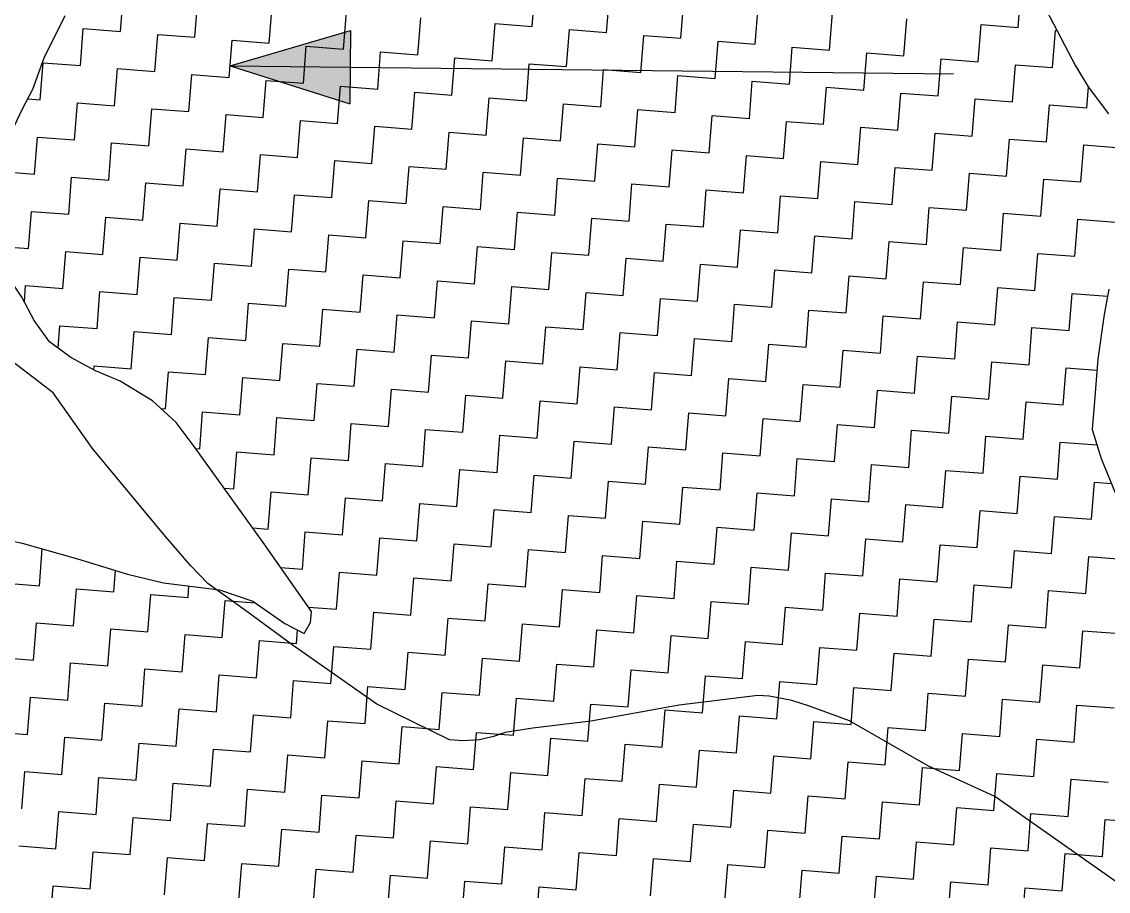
# Model space of a CAD drawing. Header units: metres. Extents: x 292752 to 294952, y 2098977 to 2102453.
# Drawn here: x 294676.7 to 294859.4, y 2100584.8 to 2100731.1 of the extents above; entities that cross this region are included whole.
import ezdxf

# ---------------------------------------------------------------- set-up
doc = ezdxf.new("R2010")
doc.units = ezdxf.units.M
doc.layers.add('LINE_WATER', color=4, linetype='Continuous')
doc.layers.add('POLY_HATCH', color=12, linetype='Continuous')

msp = doc.modelspace()

# ---------------------------------------------------------------- hatches: boundary and pattern name
h = msp.add_hatch(color=256)
h.paths.add_polyline_path([(294731.9, 2100723.43), (294731.97, 2100729.61), (294711.71, 2100723.65)])
h.paths.add_polyline_path([(294711.71, 2100723.65), (294731.84, 2100717.25), (294731.9, 2100723.43)])

# ---------------------------------------------------------------- linework, layer by layer
for p, q in [((294711.71, 2100723.65), (294731.97, 2100729.61)), ((294731.97, 2100729.61), (294731.84, 2100717.25)), ((294711.71, 2100723.65), (294833.39, 2100722.31)), ((294711.71, 2100723.65), (294731.84, 2100717.25))]:
    msp.add_line(p, q)
at = {"layer": 'LINE_WATER'}
for p, q in [((294681.96, 2100668.67), (294671.78, 2100676.4)), ((294688.54, 2100659.29), (294681.96, 2100668.67)), ((294700.85, 2100644.46), (294688.54, 2100659.29)), ((294705.08, 2100639.51), (294700.85, 2100644.46)), ((294707.93, 2100636.59), (294705.08, 2100639.51)), ((294714.49, 2100631.84), (294707.93, 2100636.59)), ((294722.14, 2100626.23), (294714.49, 2100631.84)), ((294736.37, 2100616.25), (294722.14, 2100626.23)), ((294800.43, 2100617.74), (294787.21, 2100616.09)), ((294802.35, 2100617.59), (294800.43, 2100617.74)), ((294806.15, 2100616.9), (294802.35, 2100617.59)), ((294748.61, 2100610.28), (294736.37, 2100616.25)), ((294787.21, 2100616.09), (294772.36, 2100613.41)), ((294809.15, 2100615.9), (294806.15, 2100616.9)), ((294815.89, 2100613.44), (294809.15, 2100615.9)), ((294829.16, 2100605.85), (294815.89, 2100613.44)), ((294762.64, 2100612.25), (294757.95, 2100611.47)), ((294772.36, 2100613.41), (294762.64, 2100612.25)), ((294750.91, 2100610.1), (294748.61, 2100610.28)), ((294753.62, 2100610.27), (294750.91, 2100610.1)), ((294755.98, 2100610.85), (294753.62, 2100610.27)), ((294757.95, 2100611.47), (294755.98, 2100610.85)), ((294840.31, 2100600.73), (294829.16, 2100605.85)), ((294861.84, 2100585.56), (294840.31, 2100600.73))]:
    msp.add_line(p, q, dxfattribs=at)
at = {"layer": 'POLY_HATCH', "linetype": 'Continuous'}
for p, q in [((294762.51, 2100730.27), (294763.01, 2100736.52)), ((294844.26, 2100730.11), (294844.75, 2100736.36)), ((294693.26, 2100729.44), (294693.76, 2100735.69)), ((294705.77, 2100728.46), (294706.26, 2100734.71)), ((294775.01, 2100729.28), (294775.51, 2100735.53)), ((294787.51, 2100728.29), (294788.01, 2100734.54)), ((294718.27, 2100727.47), (294718.76, 2100733.72)), ((294730.77, 2100726.48), (294731.26, 2100732.73)), ((294800.01, 2100727.31), (294800.51, 2100733.56)), ((294812.52, 2100726.32), (294813.01, 2100732.57)), ((294743.27, 2100725.5), (294743.76, 2100731.75)), ((294755.77, 2100724.51), (294756.26, 2100730.76)), ((294756.26, 2100730.76), (294762.51, 2100730.27)), ((294825.02, 2100725.33), (294825.51, 2100731.58)), ((294837.52, 2100724.35), (294838.01, 2100730.6)), ((294838.01, 2100730.6), (294844.26, 2100730.11)), ((294686.52, 2100723.69), (294687.01, 2100729.94)), ((294687.01, 2100729.94), (294693.26, 2100729.44)), ((294699.02, 2100722.7), (294699.52, 2100728.95)), ((294699.52, 2100728.95), (294705.77, 2100728.46)), ((294768.27, 2100723.52), (294768.76, 2100729.77)), ((294768.76, 2100729.77), (294775.01, 2100729.28)), ((294780.77, 2100722.54), (294781.26, 2100728.79)), ((294781.26, 2100728.79), (294787.51, 2100728.29)), ((294850.02, 2100723.36), (294850.51, 2100729.61)), ((294850.51, 2100729.61), (294850.77, 2100729.59)), ((294711.52, 2100721.71), (294712.02, 2100727.96)), ((294712.02, 2100727.96), (294718.27, 2100727.47)), ((294724.02, 2100720.73), (294724.52, 2100726.98)), ((294724.52, 2100726.98), (294730.77, 2100726.48)), ((294793.27, 2100721.55), (294793.76, 2100727.8)), ((294793.76, 2100727.8), (294800.01, 2100727.31)), ((294805.77, 2100720.56), (294806.26, 2100726.81)), ((294806.26, 2100726.81), (294812.52, 2100726.32)), ((294736.52, 2100719.74), (294737.02, 2100725.99)), ((294737.02, 2100725.99), (294743.27, 2100725.5)), ((294749.02, 2100718.75), (294749.52, 2100725)), ((294749.52, 2100725), (294755.77, 2100724.51)), ((294818.27, 2100719.58), (294818.77, 2100725.83)), ((294818.77, 2100725.83), (294825.02, 2100725.33)), ((294679.78, 2100717.93), (294680.27, 2100724.18)), ((294680.27, 2100724.18), (294686.52, 2100723.69)), ((294692.28, 2100716.94), (294692.77, 2100723.19)), ((294692.77, 2100723.19), (294699.02, 2100722.7)), ((294761.53, 2100717.77), (294762.02, 2100724.02)), ((294762.02, 2100724.02), (294768.27, 2100723.52)), ((294830.77, 2100718.59), (294831.27, 2100724.84)), ((294831.27, 2100724.84), (294837.52, 2100724.35)), ((294843.27, 2100717.6), (294843.77, 2100723.85)), ((294843.77, 2100723.85), (294850.02, 2100723.36)), ((294704.78, 2100715.96), (294705.27, 2100722.21)), ((294705.27, 2100722.21), (294711.52, 2100721.71)), ((294774.03, 2100716.78), (294774.52, 2100723.03)), ((294774.52, 2100723.03), (294780.77, 2100722.54)), ((294786.53, 2100715.79), (294787.02, 2100722.04)), ((294787.02, 2100722.04), (294793.27, 2100721.55)), ((294717.28, 2100714.97), (294717.77, 2100721.22)), ((294717.77, 2100721.22), (294724.02, 2100720.73)), ((294729.78, 2100713.98), (294730.27, 2100720.23)), ((294730.27, 2100720.23), (294736.52, 2100719.74)), ((294799.03, 2100714.81), (294799.52, 2100721.06)), ((294799.52, 2100721.06), (294805.77, 2100720.56)), ((294811.53, 2100713.82), (294812.02, 2100720.07)), ((294812.02, 2100720.07), (294818.27, 2100719.58)), ((294855.77, 2100716.62), (294856.05, 2100720.1)), ((294677.65, 2100718.1), (294679.78, 2100717.93)), ((294742.28, 2100713), (294742.77, 2100719.25)), ((294742.77, 2100719.25), (294749.02, 2100718.75)), ((294754.78, 2100712.01), (294755.28, 2100718.26)), ((294755.28, 2100718.26), (294761.53, 2100717.77)), ((294824.03, 2100712.83), (294824.52, 2100719.08)), ((294824.52, 2100719.08), (294830.77, 2100718.59)), ((294836.53, 2100711.85), (294837.02, 2100718.1)), ((294837.02, 2100718.1), (294843.27, 2100717.6)), ((294685.53, 2100711.19), (294686.03, 2100717.44)), ((294686.03, 2100717.44), (294692.28, 2100716.94)), ((294698.04, 2100710.2), (294698.53, 2100716.45)), ((294698.53, 2100716.45), (294704.78, 2100715.96)), ((294767.28, 2100711.02), (294767.78, 2100717.27)), ((294767.78, 2100717.27), (294774.03, 2100716.78)), ((294779.78, 2100710.04), (294780.28, 2100716.29)), ((294780.28, 2100716.29), (294786.53, 2100715.79)), ((294849.03, 2100710.86), (294849.52, 2100717.11)), ((294849.52, 2100717.11), (294855.77, 2100716.62)), ((294710.54, 2100709.21), (294711.03, 2100715.46)), ((294711.03, 2100715.46), (294717.28, 2100714.97)), ((294723.04, 2100708.23), (294723.53, 2100714.48)), ((294723.53, 2100714.48), (294729.78, 2100713.98)), ((294792.28, 2100709.05), (294792.78, 2100715.3)), ((294792.78, 2100715.3), (294799.03, 2100714.81)), ((294804.78, 2100708.06), (294805.28, 2100714.31)), ((294805.28, 2100714.31), (294811.53, 2100713.82)), ((294735.54, 2100707.24), (294736.03, 2100713.49)), ((294736.03, 2100713.49), (294742.28, 2100713)), ((294748.04, 2100706.25), (294748.53, 2100712.5)), ((294748.53, 2100712.5), (294754.78, 2100712.01)), ((294817.29, 2100707.08), (294817.78, 2100713.33)), ((294817.78, 2100713.33), (294824.03, 2100712.83)), ((294829.79, 2100706.09), (294830.28, 2100712.34)), ((294830.28, 2100712.34), (294836.53, 2100711.85)), ((294678.79, 2100705.43), (294679.28, 2100711.68)), ((294679.28, 2100711.68), (294685.53, 2100711.19)), ((294691.29, 2100704.44), (294691.78, 2100710.69)), ((294691.78, 2100710.69), (294698.04, 2100710.2)), ((294760.54, 2100705.27), (294761.03, 2100711.52)), ((294761.03, 2100711.52), (294767.28, 2100711.02)), ((294773.04, 2100704.28), (294773.53, 2100710.53)), ((294773.53, 2100710.53), (294779.78, 2100710.04)), ((294842.29, 2100705.1), (294842.78, 2100711.35)), ((294842.78, 2100711.35), (294849.03, 2100710.86)), ((294854.79, 2100704.12), (294855.28, 2100710.37)), ((294855.28, 2100710.37), (294861.53, 2100709.87)), ((294703.79, 2100703.45), (294704.29, 2100709.71)), ((294704.29, 2100709.71), (294710.54, 2100709.21)), ((294716.29, 2100702.47), (294716.79, 2100708.72)), ((294716.79, 2100708.72), (294723.04, 2100708.23)), ((294785.54, 2100703.29), (294786.03, 2100709.54)), ((294786.03, 2100709.54), (294792.28, 2100709.05)), ((294798.04, 2100702.31), (294798.53, 2100708.56)), ((294798.53, 2100708.56), (294804.78, 2100708.06)), ((294728.79, 2100701.48), (294729.29, 2100707.73)), ((294729.29, 2100707.73), (294735.54, 2100707.24)), ((294741.29, 2100700.5), (294741.79, 2100706.75)), ((294741.79, 2100706.75), (294748.04, 2100706.25)), ((294810.54, 2100701.32), (294811.04, 2100707.57)), ((294811.04, 2100707.57), (294817.29, 2100707.08)), ((294672.54, 2100705.92), (294678.79, 2100705.43)), ((294684.55, 2100698.68), (294685.04, 2100704.93)), ((294685.04, 2100704.93), (294691.29, 2100704.44)), ((294753.8, 2100699.51), (294754.29, 2100705.76)), ((294754.29, 2100705.76), (294760.54, 2100705.27)), ((294823.04, 2100700.33), (294823.54, 2100706.58)), ((294823.54, 2100706.58), (294829.79, 2100706.09)), ((294835.54, 2100699.35), (294836.04, 2100705.6)), ((294836.04, 2100705.6), (294842.29, 2100705.1)), ((294697.05, 2100697.7), (294697.54, 2100703.95)), ((294697.54, 2100703.95), (294703.79, 2100703.45)), ((294709.55, 2100696.71), (294710.04, 2100702.96)), ((294710.04, 2100702.96), (294716.29, 2100702.47)), ((294766.3, 2100698.52), (294766.79, 2100704.77)), ((294766.79, 2100704.77), (294773.04, 2100704.28)), ((294778.8, 2100697.54), (294779.29, 2100703.79)), ((294779.29, 2100703.79), (294785.54, 2100703.29)), ((294848.04, 2100698.36), (294848.54, 2100704.61)), ((294848.54, 2100704.61), (294854.79, 2100704.12)), ((294722.05, 2100695.72), (294722.54, 2100701.98)), ((294722.54, 2100701.98), (294728.79, 2100701.48)), ((294791.3, 2100696.55), (294791.79, 2100702.8)), ((294791.79, 2100702.8), (294798.04, 2100702.31)), ((294803.8, 2100695.56), (294804.29, 2100701.81)), ((294804.29, 2100701.81), (294810.54, 2100701.32)), ((294734.55, 2100694.74), (294735.04, 2100700.99)), ((294735.04, 2100700.99), (294741.29, 2100700.5)), ((294747.05, 2100693.75), (294747.54, 2100700)), ((294747.54, 2100700), (294753.8, 2100699.51)), ((294816.3, 2100694.58), (294816.79, 2100700.83)), ((294816.79, 2100700.83), (294823.04, 2100700.33)), ((294828.8, 2100693.59), (294829.29, 2100699.84)), ((294829.29, 2100699.84), (294835.54, 2100699.35)), ((294677.8, 2100692.93), (294678.3, 2100699.18)), ((294678.3, 2100699.18), (294684.55, 2100698.68)), ((294690.31, 2100691.94), (294690.8, 2100698.19)), ((294690.8, 2100698.19), (294697.05, 2100697.7)), ((294759.55, 2100692.77), (294760.05, 2100699.02)), ((294760.05, 2100699.02), (294766.3, 2100698.52)), ((294772.05, 2100691.78), (294772.55, 2100698.03)), ((294772.55, 2100698.03), (294778.8, 2100697.54)), ((294841.3, 2100692.6), (294841.79, 2100698.85)), ((294841.79, 2100698.85), (294848.04, 2100698.36)), ((294853.8, 2100691.62), (294854.29, 2100697.87)), ((294854.29, 2100697.87), (294860.54, 2100697.37)), ((294702.81, 2100690.95), (294703.3, 2100697.2)), ((294703.3, 2100697.2), (294709.55, 2100696.71)), ((294715.31, 2100689.97), (294715.8, 2100696.22)), ((294715.8, 2100696.22), (294722.05, 2100695.72)), ((294784.55, 2100690.79), (294785.05, 2100697.04)), ((294785.05, 2100697.04), (294791.3, 2100696.55)), ((294797.05, 2100689.81), (294797.55, 2100696.06)), ((294797.55, 2100696.06), (294803.8, 2100695.56)), ((294727.81, 2100688.98), (294728.3, 2100695.23)), ((294728.3, 2100695.23), (294734.55, 2100694.74)), ((294740.31, 2100687.99), (294740.8, 2100694.24)), ((294740.8, 2100694.24), (294747.05, 2100693.75)), ((294809.56, 2100688.82), (294810.05, 2100695.07)), ((294810.05, 2100695.07), (294816.3, 2100694.58)), ((294822.06, 2100687.83), (294822.55, 2100694.08)), ((294822.55, 2100694.08), (294828.8, 2100693.59)), ((294671.55, 2100693.42), (294677.8, 2100692.93)), ((294683.56, 2100686.18), (294684.05, 2100692.43)), ((294684.05, 2100692.43), (294690.31, 2100691.94)), ((294752.81, 2100687.01), (294753.3, 2100693.26)), ((294753.3, 2100693.26), (294759.55, 2100692.77)), ((294765.31, 2100686.02), (294765.8, 2100692.27)), ((294765.8, 2100692.27), (294772.05, 2100691.78)), ((294834.56, 2100686.85), (294835.05, 2100693.1)), ((294835.05, 2100693.1), (294841.3, 2100692.6)), ((294847.06, 2100685.86), (294847.55, 2100692.11)), ((294847.55, 2100692.11), (294853.8, 2100691.62)), ((294696.06, 2100685.2), (294696.56, 2100691.45)), ((294696.56, 2100691.45), (294702.81, 2100690.95)), ((294708.56, 2100684.21), (294709.06, 2100690.46)), ((294709.06, 2100690.46), (294715.31, 2100689.97)), ((294777.81, 2100685.03), (294778.3, 2100691.29)), ((294778.3, 2100691.29), (294784.55, 2100690.79)), ((294790.31, 2100684.05), (294790.8, 2100690.3)), ((294790.8, 2100690.3), (294797.05, 2100689.81)), ((294721.06, 2100683.22), (294721.56, 2100689.47)), ((294721.56, 2100689.47), (294727.81, 2100688.98)), ((294733.56, 2100682.24), (294734.06, 2100688.49)), ((294734.06, 2100688.49), (294740.31, 2100687.99)), ((294802.81, 2100683.06), (294803.31, 2100689.31)), ((294803.31, 2100689.31), (294809.56, 2100688.82)), ((294677.1, 2100683.96), (294677.31, 2100686.68)), ((294677.31, 2100686.68), (294683.56, 2100686.18)), ((294746.07, 2100681.25), (294746.56, 2100687.5)), ((294746.56, 2100687.5), (294752.81, 2100687.01)), ((294758.57, 2100680.26), (294759.06, 2100686.51)), ((294759.06, 2100686.51), (294765.31, 2100686.02)), ((294815.31, 2100682.08), (294815.81, 2100688.33)), ((294815.81, 2100688.33), (294822.06, 2100687.83)), ((294827.81, 2100681.09), (294828.31, 2100687.34)), ((294828.31, 2100687.34), (294834.56, 2100686.85)), ((294689.32, 2100679.44), (294689.81, 2100685.69)), ((294689.81, 2100685.69), (294696.06, 2100685.2)), ((294701.82, 2100678.45), (294702.31, 2100684.7)), ((294702.31, 2100684.7), (294708.56, 2100684.21)), ((294771.07, 2100679.28), (294771.56, 2100685.53)), ((294771.56, 2100685.53), (294777.81, 2100685.03)), ((294840.31, 2100680.1), (294840.81, 2100686.35)), ((294840.81, 2100686.35), (294847.06, 2100685.86)), ((294852.81, 2100679.12), (294853.31, 2100685.37)), ((294853.31, 2100685.37), (294859.29, 2100684.89)), ((294714.32, 2100677.47), (294714.81, 2100683.72)), ((294714.81, 2100683.72), (294721.06, 2100683.22)), ((294783.57, 2100678.29), (294784.06, 2100684.54)), ((294784.06, 2100684.54), (294790.31, 2100684.05)), ((294796.07, 2100677.3), (294796.56, 2100683.56)), ((294796.56, 2100683.56), (294802.81, 2100683.06)), ((294726.82, 2100676.48), (294727.31, 2100682.73)), ((294727.31, 2100682.73), (294733.56, 2100682.24)), ((294739.32, 2100675.49), (294739.81, 2100681.74)), ((294739.81, 2100681.74), (294746.07, 2100681.25)), ((294808.57, 2100676.32), (294809.06, 2100682.57)), ((294809.06, 2100682.57), (294815.31, 2100682.08)), ((294821.07, 2100675.33), (294821.56, 2100681.58)), ((294821.56, 2100681.58), (294827.81, 2100681.09)), ((294682.77, 2100676.18), (294683.07, 2100679.93)), ((294683.07, 2100679.93), (294689.32, 2100679.44)), ((294751.82, 2100674.51), (294752.32, 2100680.76)), ((294752.32, 2100680.76), (294758.57, 2100680.26)), ((294764.32, 2100673.52), (294764.82, 2100679.77)), ((294764.82, 2100679.77), (294771.07, 2100679.28)), ((294833.57, 2100674.35), (294834.06, 2100680.6)), ((294834.06, 2100680.6), (294840.31, 2100680.1)), ((294846.07, 2100673.36), (294846.56, 2100679.61)), ((294846.56, 2100679.61), (294852.81, 2100679.12)), ((294695.08, 2100672.7), (294695.57, 2100678.95)), ((294695.57, 2100678.95), (294701.82, 2100678.45)), ((294707.58, 2100671.71), (294708.07, 2100677.96)), ((294708.07, 2100677.96), (294714.32, 2100677.47)), ((294776.82, 2100672.53), (294777.32, 2100678.78)), ((294777.32, 2100678.78), (294783.57, 2100678.29)), ((294789.32, 2100671.55), (294789.82, 2100677.8)), ((294789.82, 2100677.8), (294796.07, 2100677.3)), ((294720.08, 2100670.72), (294720.57, 2100676.97)), ((294720.57, 2100676.97), (294726.82, 2100676.48)), ((294732.58, 2100669.74), (294733.07, 2100675.99)), ((294733.07, 2100675.99), (294739.32, 2100675.49)), ((294801.83, 2100670.56), (294802.32, 2100676.81)), ((294802.32, 2100676.81), (294808.57, 2100676.32)), ((294814.33, 2100669.57), (294814.82, 2100675.82)), ((294814.82, 2100675.82), (294821.07, 2100675.33)), ((294745.08, 2100668.75), (294745.57, 2100675)), ((294745.57, 2100675), (294751.82, 2100674.51)), ((294757.58, 2100667.76), (294758.07, 2100674.01)), ((294758.07, 2100674.01), (294764.32, 2100673.52)), ((294826.83, 2100668.59), (294827.32, 2100674.84)), ((294827.32, 2100674.84), (294833.57, 2100674.35)), ((294839.33, 2100667.6), (294839.82, 2100673.85)), ((294839.82, 2100673.85), (294846.07, 2100673.36)), ((294688.77, 2100672.5), (294688.83, 2100673.19)), ((294688.83, 2100673.19), (294695.08, 2100672.7)), ((294700.83, 2100665.95), (294701.33, 2100672.2)), ((294701.33, 2100672.2), (294707.58, 2100671.71)), ((294770.08, 2100666.78), (294770.57, 2100673.03)), ((294770.57, 2100673.03), (294776.82, 2100672.53)), ((294782.58, 2100665.79), (294783.07, 2100672.04)), ((294783.07, 2100672.04), (294789.32, 2100671.55)), ((294851.83, 2100666.61), (294852.32, 2100672.87)), ((294852.32, 2100672.87), (294857.49, 2100672.46)), ((294713.33, 2100664.97), (294713.83, 2100671.22)), ((294713.83, 2100671.22), (294720.08, 2100670.72)), ((294725.83, 2100663.98), (294726.33, 2100670.23)), ((294726.33, 2100670.23), (294732.58, 2100669.74)), ((294795.08, 2100664.8), (294795.57, 2100671.05)), ((294795.57, 2100671.05), (294801.83, 2100670.56)), ((294807.58, 2100663.82), (294808.08, 2100670.07)), ((294808.08, 2100670.07), (294814.33, 2100669.57)), ((294738.33, 2100662.99), (294738.83, 2100669.24)), ((294738.83, 2100669.24), (294745.08, 2100668.75)), ((294750.84, 2100662.01), (294751.33, 2100668.26)), ((294751.33, 2100668.26), (294757.58, 2100667.76)), ((294820.08, 2100662.83), (294820.58, 2100669.08)), ((294820.58, 2100669.08), (294826.83, 2100668.59)), ((294763.34, 2100661.02), (294763.83, 2100667.27)), ((294763.83, 2100667.27), (294770.08, 2100666.78)), ((294832.58, 2100661.84), (294833.08, 2100668.09)), ((294833.08, 2100668.09), (294839.33, 2100667.6)), ((294845.08, 2100660.86), (294845.58, 2100667.11)), ((294845.58, 2100667.11), (294851.83, 2100666.61)), ((294700.07, 2100666.01), (294700.83, 2100665.95)), ((294706.59, 2100659.21), (294707.08, 2100665.46)), ((294707.08, 2100665.46), (294713.33, 2100664.97)), ((294775.84, 2100660.03), (294776.33, 2100666.28)), ((294776.33, 2100666.28), (294782.58, 2100665.79)), ((294788.34, 2100659.05), (294788.83, 2100665.3)), ((294788.83, 2100665.3), (294795.08, 2100664.8)), ((294719.09, 2100658.22), (294719.58, 2100664.47)), ((294719.58, 2100664.47), (294725.83, 2100663.98)), ((294731.59, 2100657.24), (294732.08, 2100663.49)), ((294732.08, 2100663.49), (294738.33, 2100662.99)), ((294800.84, 2100658.06), (294801.33, 2100664.31)), ((294801.33, 2100664.31), (294807.58, 2100663.82)), ((294813.34, 2100657.07), (294813.83, 2100663.32)), ((294813.83, 2100663.32), (294820.08, 2100662.83)), ((294744.09, 2100656.25), (294744.59, 2100662.5)), ((294744.59, 2100662.5), (294750.84, 2100662.01)), ((294756.59, 2100655.26), (294757.09, 2100661.51)), ((294757.09, 2100661.51), (294763.34, 2100661.02)), ((294825.84, 2100656.09), (294826.33, 2100662.34)), ((294826.33, 2100662.34), (294832.58, 2100661.84)), ((294838.34, 2100655.1), (294838.83, 2100661.35)), ((294838.83, 2100661.35), (294845.08, 2100660.86)), ((294705.91, 2100659.26), (294706.59, 2100659.21)), ((294769.09, 2100654.28), (294769.59, 2100660.53)), ((294769.59, 2100660.53), (294775.84, 2100660.03)), ((294781.59, 2100653.29), (294782.09, 2100659.54)), ((294782.09, 2100659.54), (294788.34, 2100659.05)), ((294850.84, 2100654.11), (294851.33, 2100660.36)), ((294851.33, 2100660.36), (294857.51, 2100659.88)), ((294712.35, 2100652.47), (294712.84, 2100658.72)), ((294712.84, 2100658.72), (294719.09, 2100658.22)), ((294724.85, 2100651.48), (294725.34, 2100657.73)), ((294725.34, 2100657.73), (294731.59, 2100657.24)), ((294794.1, 2100652.3), (294794.59, 2100658.55)), ((294794.59, 2100658.55), (294800.84, 2100658.06)), ((294806.6, 2100651.32), (294807.09, 2100657.57)), ((294807.09, 2100657.57), (294813.34, 2100657.07)), ((294737.35, 2100650.49), (294737.84, 2100656.74)), ((294737.84, 2100656.74), (294744.09, 2100656.25)), ((294749.85, 2100649.51), (294750.34, 2100655.76)), ((294750.34, 2100655.76), (294756.59, 2100655.26)), ((294819.1, 2100650.33), (294819.59, 2100656.58)), ((294819.59, 2100656.58), (294825.84, 2100656.09)), ((294831.6, 2100649.34), (294832.09, 2100655.59)), ((294832.09, 2100655.59), (294838.34, 2100655.1)), ((294762.35, 2100648.52), (294762.84, 2100654.77)), ((294762.84, 2100654.77), (294769.09, 2100654.28)), ((294774.85, 2100647.53), (294775.34, 2100653.78)), ((294775.34, 2100653.78), (294781.59, 2100653.29)), ((294844.1, 2100648.36), (294844.59, 2100654.61)), ((294844.59, 2100654.61), (294850.84, 2100654.11)), ((294856.6, 2100647.37), (294857.09, 2100653.62)), ((294857.09, 2100653.62), (294859.93, 2100653.4)), ((294710.7, 2100652.6), (294712.35, 2100652.47)), ((294718.1, 2100645.72), (294718.6, 2100651.97)), ((294718.6, 2100651.97), (294724.85, 2100651.48)), ((294787.35, 2100646.55), (294787.84, 2100652.8)), ((294787.84, 2100652.8), (294794.1, 2100652.3)), ((294799.85, 2100645.56), (294800.35, 2100651.81)), ((294800.35, 2100651.81), (294806.6, 2100651.32)), ((294730.6, 2100644.74), (294731.1, 2100650.99)), ((294731.1, 2100650.99), (294737.35, 2100650.49)), ((294743.11, 2100643.75), (294743.6, 2100650)), ((294743.6, 2100650), (294749.85, 2100649.51)), ((294812.35, 2100644.57), (294812.85, 2100650.82)), ((294812.85, 2100650.82), (294819.1, 2100650.33)), ((294755.61, 2100642.76), (294756.1, 2100649.01)), ((294756.1, 2100649.01), (294762.35, 2100648.52)), ((294824.85, 2100643.59), (294825.35, 2100649.84)), ((294825.35, 2100649.84), (294831.6, 2100649.34)), ((294837.35, 2100642.6), (294837.85, 2100648.85)), ((294837.85, 2100648.85), (294844.1, 2100648.36)), ((294768.11, 2100641.78), (294768.6, 2100648.03)), ((294768.6, 2100648.03), (294774.85, 2100647.53)), ((294780.61, 2100640.79), (294781.1, 2100647.04)), ((294781.1, 2100647.04), (294787.35, 2100646.55)), ((294849.86, 2100641.61), (294850.35, 2100647.86)), ((294850.35, 2100647.86), (294856.6, 2100647.37)), ((294715.48, 2100645.93), (294718.1, 2100645.72)), ((294723.86, 2100638.98), (294724.35, 2100645.23)), ((294724.35, 2100645.23), (294730.6, 2100644.74)), ((294793.11, 2100639.8), (294793.6, 2100646.05)), ((294793.6, 2100646.05), (294799.85, 2100645.56)), ((294805.61, 2100638.82), (294806.1, 2100645.07)), ((294806.1, 2100645.07), (294812.35, 2100644.57)), ((294736.36, 2100637.99), (294736.86, 2100644.24)), ((294736.86, 2100644.24), (294743.11, 2100643.75)), ((294748.86, 2100637), (294749.36, 2100643.26)), ((294749.36, 2100643.26), (294755.61, 2100642.76)), ((294818.11, 2100637.83), (294818.6, 2100644.08)), ((294818.6, 2100644.08), (294824.85, 2100643.59)), ((294830.61, 2100636.84), (294831.1, 2100643.09)), ((294831.1, 2100643.09), (294837.35, 2100642.6)), ((294679.62, 2100636.18), (294680.1, 2100642.38)), ((294761.36, 2100636.02), (294761.86, 2100642.27)), ((294761.86, 2100642.27), (294768.11, 2100641.78)), ((294773.86, 2100635.03), (294774.36, 2100641.28)), ((294774.36, 2100641.28), (294780.61, 2100640.79)), ((294843.11, 2100635.86), (294843.6, 2100642.11)), ((294843.6, 2100642.11), (294849.86, 2100641.61)), ((294855.61, 2100634.87), (294856.11, 2100641.12)), ((294856.11, 2100641.12), (294862.36, 2100640.63)), ((294720.19, 2100639.27), (294723.86, 2100638.98)), ((294786.36, 2100634.05), (294786.86, 2100640.3)), ((294786.86, 2100640.3), (294793.11, 2100639.8)), ((294798.87, 2100633.06), (294799.36, 2100639.31)), ((294799.36, 2100639.31), (294805.61, 2100638.82)), ((294692.12, 2100635.19), (294692.4, 2100638.76)), ((294729.62, 2100632.23), (294730.11, 2100638.48)), ((294730.11, 2100638.48), (294736.36, 2100637.99)), ((294742.12, 2100631.25), (294742.61, 2100637.5)), ((294742.61, 2100637.5), (294748.86, 2100637)), ((294811.37, 2100632.07), (294811.86, 2100638.32)), ((294811.86, 2100638.32), (294818.11, 2100637.83)), ((294823.87, 2100631.09), (294824.36, 2100637.34)), ((294824.36, 2100637.34), (294830.61, 2100636.84)), ((294673.36, 2100636.67), (294679.62, 2100636.18)), ((294685.37, 2100629.44), (294685.87, 2100635.69)), ((294685.87, 2100635.69), (294692.12, 2100635.19)), ((294704.62, 2100634.21), (294704.77, 2100636.15)), ((294754.62, 2100630.26), (294755.11, 2100636.51)), ((294755.11, 2100636.51), (294761.36, 2100636.02)), ((294767.12, 2100629.27), (294767.61, 2100635.53)), ((294767.61, 2100635.53), (294773.86, 2100635.03)), ((294836.37, 2100630.1), (294836.86, 2100636.35)), ((294836.86, 2100636.35), (294843.11, 2100635.86)), ((294848.87, 2100629.11), (294849.36, 2100635.36)), ((294849.36, 2100635.36), (294855.61, 2100634.87)), ((294697.87, 2100628.45), (294698.37, 2100634.7)), ((294698.37, 2100634.7), (294704.62, 2100634.21)), ((294710.37, 2100627.46), (294710.87, 2100633.71)), ((294710.87, 2100633.71), (294715.94, 2100633.31)), ((294779.62, 2100628.29), (294780.11, 2100634.54)), ((294780.11, 2100634.54), (294786.36, 2100634.05)), ((294792.12, 2100627.3), (294792.62, 2100633.55)), ((294792.62, 2100633.55), (294798.87, 2100633.06)), ((294724.87, 2100632.61), (294729.62, 2100632.23)), ((294735.38, 2100625.49), (294735.87, 2100631.74)), ((294735.87, 2100631.74), (294742.12, 2100631.25)), ((294804.62, 2100626.32), (294805.12, 2100632.57)), ((294805.12, 2100632.57), (294811.37, 2100632.07)), ((294678.63, 2100623.68), (294679.12, 2100629.93)), ((294679.12, 2100629.93), (294685.37, 2100629.44)), ((294747.88, 2100624.5), (294748.37, 2100630.75)), ((294748.37, 2100630.75), (294754.62, 2100630.26)), ((294817.12, 2100625.33), (294817.62, 2100631.58)), ((294817.62, 2100631.58), (294823.87, 2100631.09)), ((294829.62, 2100624.34), (294830.12, 2100630.59)), ((294830.12, 2100630.59), (294836.37, 2100630.1)), ((294691.13, 2100622.69), (294691.62, 2100628.94)), ((294691.62, 2100628.94), (294697.87, 2100628.45)), ((294722.87, 2100626.48), (294723.05, 2100628.74)), ((294760.38, 2100623.52), (294760.87, 2100629.77)), ((294760.87, 2100629.77), (294767.12, 2100629.27)), ((294772.88, 2100622.53), (294773.37, 2100628.78)), ((294773.37, 2100628.78), (294779.62, 2100628.29)), ((294842.12, 2100623.36), (294842.62, 2100629.61)), ((294842.62, 2100629.61), (294848.87, 2100629.11)), ((294854.63, 2100622.37), (294855.12, 2100628.62)), ((294855.12, 2100628.62), (294861.37, 2100628.13)), ((294703.63, 2100621.71), (294704.12, 2100627.96)), ((294704.12, 2100627.96), (294710.37, 2100627.46)), ((294716.13, 2100620.72), (294716.62, 2100626.97)), ((294716.62, 2100626.97), (294722.87, 2100626.48)), ((294785.38, 2100621.54), (294785.87, 2100627.79)), ((294785.87, 2100627.79), (294792.12, 2100627.3)), ((294797.88, 2100620.56), (294798.37, 2100626.81)), ((294798.37, 2100626.81), (294804.62, 2100626.32)), ((294728.63, 2100619.73), (294729.12, 2100625.98)), ((294729.12, 2100625.98), (294735.38, 2100625.49)), ((294741.13, 2100618.75), (294741.63, 2100625)), ((294741.63, 2100625), (294747.88, 2100624.5)), ((294810.38, 2100619.57), (294810.87, 2100625.82)), ((294810.87, 2100625.82), (294817.12, 2100625.33)), ((294822.88, 2100618.58), (294823.37, 2100624.84)), ((294823.37, 2100624.84), (294829.62, 2100624.34)), ((294672.38, 2100624.17), (294678.63, 2100623.68)), ((294684.39, 2100616.94), (294684.88, 2100623.19)), ((294684.88, 2100623.19), (294691.13, 2100622.69)), ((294753.63, 2100617.76), (294754.13, 2100624.01)), ((294754.13, 2100624.01), (294760.38, 2100623.52)), ((294766.13, 2100616.77), (294766.63, 2100623.02)), ((294766.63, 2100623.02), (294772.88, 2100622.53)), ((294835.38, 2100617.6), (294835.87, 2100623.85)), ((294835.87, 2100623.85), (294842.12, 2100623.36)), ((294847.88, 2100616.61), (294848.38, 2100622.86)), ((294848.38, 2100622.86), (294854.63, 2100622.37)), ((294696.89, 2100615.95), (294697.38, 2100622.2)), ((294697.38, 2100622.2), (294703.63, 2100621.71)), ((294709.39, 2100614.96), (294709.88, 2100621.21)), ((294709.88, 2100621.21), (294716.13, 2100620.72)), ((294778.63, 2100615.79), (294779.13, 2100622.04)), ((294779.13, 2100622.04), (294785.38, 2100621.54)), ((294791.14, 2100614.8), (294791.63, 2100621.05)), ((294791.63, 2100621.05), (294797.88, 2100620.56)), ((294721.89, 2100613.98), (294722.38, 2100620.23)), ((294722.38, 2100620.23), (294728.63, 2100619.73)), ((294734.39, 2100612.99), (294734.88, 2100619.24)), ((294734.88, 2100619.24), (294741.13, 2100618.75)), ((294803.64, 2100613.81), (294804.13, 2100620.06)), ((294804.13, 2100620.06), (294810.38, 2100619.57)), ((294816.14, 2100612.83), (294816.63, 2100619.08)), ((294816.63, 2100619.08), (294822.88, 2100618.58)), ((294677.64, 2100611.18), (294678.14, 2100617.43)), ((294678.14, 2100617.43), (294684.39, 2100616.94)), ((294746.89, 2100612), (294747.38, 2100618.25)), ((294747.38, 2100618.25), (294753.63, 2100617.76)), ((294759.39, 2100611.02), (294759.88, 2100617.27)), ((294759.88, 2100617.27), (294766.13, 2100616.77)), ((294828.64, 2100611.84), (294829.13, 2100618.09)), ((294829.13, 2100618.09), (294835.38, 2100617.6)), ((294841.14, 2100610.85), (294841.63, 2100617.11)), ((294841.63, 2100617.11), (294847.88, 2100616.61)), ((294690.14, 2100610.19), (294690.64, 2100616.44)), ((294690.64, 2100616.44), (294696.89, 2100615.95)), ((294702.64, 2100609.21), (294703.14, 2100615.46)), ((294703.14, 2100615.46), (294709.39, 2100614.96)), ((294771.89, 2100610.03), (294772.38, 2100616.28)), ((294772.38, 2100616.28), (294778.63, 2100615.79)), ((294784.39, 2100609.04), (294784.89, 2100615.29)), ((294784.89, 2100615.29), (294791.14, 2100614.8)), ((294853.64, 2100609.87), (294854.13, 2100616.12)), ((294854.13, 2100616.12), (294860.38, 2100615.63)), ((294715.14, 2100608.22), (294715.64, 2100614.47)), ((294715.64, 2100614.47), (294721.89, 2100613.98)), ((294727.65, 2100607.23), (294728.14, 2100613.48)), ((294728.14, 2100613.48), (294734.39, 2100612.99)), ((294796.89, 2100608.06), (294797.39, 2100614.31)), ((294797.39, 2100614.31), (294803.64, 2100613.81)), ((294671.39, 2100611.67), (294677.64, 2100611.18)), ((294740.15, 2100606.25), (294740.64, 2100612.5)), ((294740.64, 2100612.5), (294746.89, 2100612)), ((294809.39, 2100607.07), (294809.89, 2100613.32)), ((294809.89, 2100613.32), (294816.14, 2100612.83)), ((294821.89, 2100606.08), (294822.39, 2100612.33)), ((294822.39, 2100612.33), (294828.64, 2100611.84)), ((294683.4, 2100604.44), (294683.89, 2100610.69)), ((294683.89, 2100610.69), (294690.14, 2100610.19)), ((294752.65, 2100605.26), (294753.14, 2100611.51)), ((294753.14, 2100611.51), (294759.39, 2100611.02)), ((294765.15, 2100604.27), (294765.64, 2100610.52)), ((294765.64, 2100610.52), (294771.89, 2100610.03)), ((294834.39, 2100605.1), (294834.89, 2100611.35)), ((294834.89, 2100611.35), (294841.14, 2100610.85)), ((294846.9, 2100604.11), (294847.39, 2100610.36)), ((294847.39, 2100610.36), (294853.64, 2100609.87)), ((294695.9, 2100603.45), (294696.39, 2100609.7)), ((294696.39, 2100609.7), (294702.64, 2100609.21)), ((294708.4, 2100602.46), (294708.89, 2100608.71)), ((294708.89, 2100608.71), (294715.14, 2100608.22)), ((294777.65, 2100603.29), (294778.14, 2100609.54)), ((294778.14, 2100609.54), (294784.39, 2100609.04)), ((294790.15, 2100602.3), (294790.64, 2100608.55)), ((294790.64, 2100608.55), (294796.89, 2100608.06)), ((294720.9, 2100601.48), (294721.39, 2100607.73)), ((294721.39, 2100607.73), (294727.65, 2100607.23)), ((294733.4, 2100600.49), (294733.9, 2100606.74)), ((294733.9, 2100606.74), (294740.15, 2100606.25)), ((294802.65, 2100601.31), (294803.14, 2100607.56)), ((294803.14, 2100607.56), (294809.39, 2100607.07)), ((294815.15, 2100600.33), (294815.64, 2100606.58)), ((294815.64, 2100606.58), (294821.89, 2100606.08)), ((294676.66, 2100598.68), (294677.15, 2100604.93)), ((294677.15, 2100604.93), (294683.4, 2100604.44)), ((294745.9, 2100599.5), (294746.4, 2100605.75)), ((294746.4, 2100605.75), (294752.65, 2100605.26)), ((294758.4, 2100598.52), (294758.9, 2100604.77)), ((294758.9, 2100604.77), (294765.15, 2100604.27)), ((294827.65, 2100599.34), (294828.14, 2100605.59)), ((294828.14, 2100605.59), (294834.39, 2100605.1)), ((294840.15, 2100598.35), (294840.65, 2100604.6)), ((294840.65, 2100604.6), (294846.9, 2100604.11)), ((294689.16, 2100597.69), (294689.65, 2100603.94)), ((294689.65, 2100603.94), (294695.9, 2100603.45)), ((294701.66, 2100596.71), (294702.15, 2100602.96)), ((294702.15, 2100602.96), (294708.4, 2100602.46)), ((294770.9, 2100597.53), (294771.4, 2100603.78)), ((294771.4, 2100603.78), (294777.65, 2100603.29)), ((294783.41, 2100596.54), (294783.9, 2100602.79)), ((294783.9, 2100602.79), (294790.15, 2100602.3)), ((294852.65, 2100597.37), (294853.15, 2100603.62)), ((294853.15, 2100603.62), (294859.4, 2100603.12)), ((294714.16, 2100595.72), (294714.65, 2100601.97)), ((294714.65, 2100601.97), (294720.9, 2100601.48)), ((294726.66, 2100594.73), (294727.15, 2100600.98)), ((294727.15, 2100600.98), (294733.4, 2100600.49)), ((294795.91, 2100595.56), (294796.4, 2100601.81)), ((294796.4, 2100601.81), (294802.65, 2100601.31)), ((294808.41, 2100594.57), (294808.9, 2100600.82)), ((294808.9, 2100600.82), (294815.15, 2100600.33)), ((294739.16, 2100593.75), (294739.65, 2100600)), ((294739.65, 2100600), (294745.9, 2100599.5)), ((294751.66, 2100592.76), (294752.15, 2100599.01)), ((294752.15, 2100599.01), (294758.4, 2100598.52)), ((294820.91, 2100593.58), (294821.4, 2100599.83)), ((294821.4, 2100599.83), (294827.65, 2100599.34)), ((294833.41, 2100592.6), (294833.9, 2100598.85)), ((294833.9, 2100598.85), (294840.15, 2100598.35)), ((294682.41, 2100591.93), (294682.91, 2100598.19)), ((294682.91, 2100598.19), (294689.16, 2100597.69)), ((294694.91, 2100590.95), (294695.41, 2100597.2)), ((294695.41, 2100597.2), (294701.66, 2100596.71)), ((294764.16, 2100591.77), (294764.65, 2100598.02)), ((294764.65, 2100598.02), (294770.9, 2100597.53)), ((294776.66, 2100590.79), (294777.15, 2100597.04)), ((294777.15, 2100597.04), (294783.41, 2100596.54)), ((294845.91, 2100591.61), (294846.4, 2100597.86)), ((294846.4, 2100597.86), (294852.65, 2100597.37)), ((294707.41, 2100589.96), (294707.91, 2100596.21)), ((294707.91, 2100596.21), (294714.16, 2100595.72)), ((294719.91, 2100588.98), (294720.41, 2100595.23)), ((294720.41, 2100595.23), (294726.66, 2100594.73)), ((294789.16, 2100589.8), (294789.66, 2100596.05)), ((294789.66, 2100596.05), (294795.91, 2100595.56)), ((294858.41, 2100590.62), (294858.9, 2100596.87)), ((294858.9, 2100596.87), (294864.76, 2100596.41)), ((294732.42, 2100587.99), (294732.91, 2100594.24)), ((294732.91, 2100594.24), (294739.16, 2100593.75)), ((294801.66, 2100588.81), (294802.16, 2100595.06)), ((294802.16, 2100595.06), (294808.41, 2100594.57)), ((294814.16, 2100587.83), (294814.66, 2100594.08)), ((294814.66, 2100594.08), (294820.91, 2100593.58)), ((294676.16, 2100592.43), (294682.41, 2100591.93)), ((294744.92, 2100587), (294745.41, 2100593.25)), ((294745.41, 2100593.25), (294751.66, 2100592.76)), ((294757.42, 2100586.02), (294757.91, 2100592.27)), ((294757.91, 2100592.27), (294764.16, 2100591.77)), ((294826.66, 2100586.84), (294827.16, 2100593.09)), ((294827.16, 2100593.09), (294833.41, 2100592.6)), ((294839.17, 2100585.85), (294839.66, 2100592.1)), ((294839.66, 2100592.1), (294845.91, 2100591.61)), ((294688.17, 2100585.19), (294688.66, 2100591.44)), ((294688.66, 2100591.44), (294694.91, 2100590.95)), ((294700.67, 2100584.2), (294701.16, 2100590.45)), ((294701.16, 2100590.45), (294707.41, 2100589.96)), ((294769.92, 2100585.03), (294770.41, 2100591.28)), ((294770.41, 2100591.28), (294776.66, 2100590.79)), ((294782.42, 2100584.04), (294782.91, 2100590.29)), ((294782.91, 2100590.29), (294789.16, 2100589.8)), ((294851.67, 2100584.87), (294852.16, 2100591.12)), ((294852.16, 2100591.12), (294858.41, 2100590.62)), ((294713.17, 2100583.22), (294713.66, 2100589.47)), ((294713.66, 2100589.47), (294719.91, 2100588.98)), ((294725.67, 2100582.23), (294726.17, 2100588.48)), ((294726.17, 2100588.48), (294732.42, 2100587.99)), ((294794.92, 2100583.06), (294795.41, 2100589.31)), ((294795.41, 2100589.31), (294801.66, 2100588.81)), ((294807.42, 2100582.07), (294807.91, 2100588.32)), ((294807.91, 2100588.32), (294814.16, 2100587.83)), ((294738.17, 2100581.24), (294738.67, 2100587.5)), ((294738.67, 2100587.5), (294744.92, 2100587)), ((294750.67, 2100580.26), (294751.17, 2100586.51)), ((294751.17, 2100586.51), (294757.42, 2100586.02)), ((294819.92, 2100581.08), (294820.41, 2100587.33)), ((294820.41, 2100587.33), (294826.66, 2100586.84)), ((294832.42, 2100580.1), (294832.91, 2100586.35)), ((294832.91, 2100586.35), (294839.17, 2100585.85)), ((294681.43, 2100579.43), (294681.92, 2100585.68)), ((294681.92, 2100585.68), (294688.17, 2100585.19)), ((294763.17, 2100579.27), (294763.67, 2100585.52)), ((294763.67, 2100585.52), (294769.92, 2100585.03)), ((294844.92, 2100579.11), (294845.42, 2100585.36)), ((294845.42, 2100585.36), (294851.67, 2100584.87))]:
    msp.add_line(p, q, dxfattribs=at)
at = {"layer": 'POLY_HATCH'}
for p, q in [((294848.94, 2100733.08), (294853.91, 2100723.65)), ((294683.9, 2100732.06), (294680.37, 2100724.95)), ((294680.37, 2100724.95), (294678.48, 2100719.67)), ((294853.91, 2100723.65), (294856.01, 2100720.15)), ((294678.48, 2100719.67), (294676.74, 2100716.36)), ((294856.01, 2100720.15), (294859.46, 2100715.59)), ((294676.74, 2100716.36), (294674.95, 2100712.55)), ((294676.68, 2100684.76), (294674.97, 2100687.27)), ((294678.75, 2100680.79), (294676.68, 2100684.76)), ((294859.51, 2100686.07), (294858.71, 2100681.85)), ((294858.71, 2100681.85), (294857.63, 2100674.32)), ((294681.33, 2100677.25), (294678.75, 2100680.79)), ((294684.93, 2100674.59), (294681.33, 2100677.25)), ((294689.04, 2100672.36), (294684.93, 2100674.59)), ((294857.63, 2100674.32), (294857.07, 2100667.22)), ((294693.19, 2100670.6), (294689.04, 2100672.36)), ((294698.64, 2100667.32), (294693.19, 2100670.6)), ((294702.64, 2100663.67), (294698.64, 2100667.32)), ((294857.07, 2100667.22), (294856.7, 2100662.49)), ((294705.66, 2100659.62), (294702.64, 2100663.67)), ((294856.7, 2100662.49), (294858.22, 2100657.61)), ((294717.24, 2100643.47), (294705.66, 2100659.62)), ((294858.22, 2100657.61), (294860.61, 2100651.71)), ((294666.44, 2100645.58), (294676.74, 2100643.34)), ((294676.74, 2100643.34), (294686.06, 2100640.7)), ((294725.38, 2100631.88), (294717.24, 2100643.47)), ((294686.06, 2100640.7), (294694.43, 2100638.13)), ((294694.43, 2100638.13), (294700.51, 2100636.7)), ((294700.51, 2100636.7), (294709.94, 2100635.48)), ((294709.94, 2100635.48), (294715.51, 2100633.61)), ((294715.51, 2100633.61), (294720.93, 2100629.85)), ((294725.23, 2100629.99), (294725.38, 2100631.88)), ((294724.13, 2100628.17), (294725.23, 2100629.99)), ((294720.93, 2100629.85), (294724.13, 2100628.17))]:
    msp.add_line(p, q, dxfattribs=at)

doc.saveas('drawing.dxf')
